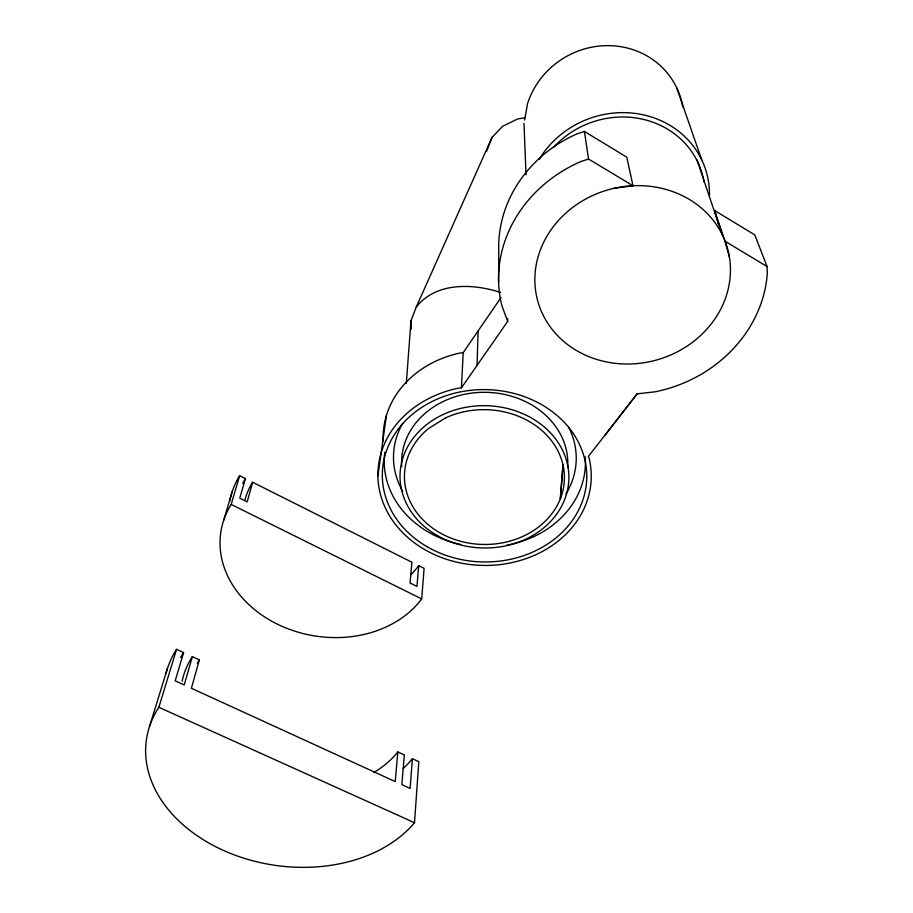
<?xml version="1.0" encoding="UTF-8"?>
<svg xmlns="http://www.w3.org/2000/svg" width="913" height="913" viewBox="0 0 913 913"><rect width="100%" height="100%" fill="white"/><g stroke="black" fill="none" stroke-linecap="round" stroke-linejoin="round"><path stroke-width="1.37" d="M498.601 282.414L498.76 250.493A129.281 117.583 -17.2 0 1 577.039 133.869L584.388 131.426L626.775 157.173L633.017 185.807L614.266 188.238M477.02 365.44L478.127 330.894M718.52 224.712L714.594 210.504L754.789 234.915L767.068 266.539L767.308 273.592A135.466 121.783 -15.5 0 1 654.872 391.848L637.137 393.845L588.337 456.5L589.25 458.771A106.684 89.942 1.2 0 1 506.955 563.583A106.684 89.942 1.2 0 1 380.664 495.211A106.684 89.942 1.2 0 1 458.703 388.093L461.43 387.854L463.199 352.658L501.1 297.398M412.379 758.703L410.12 788.41L401.846 784.621L404.322 754.96L397.851 751.958L395.203 781.585L191.388 688.265L199.376 659.894L192.369 656.641L184.198 684.967L175.182 680.847L183.604 652.578L176.563 649.314L158.851 707.278A144.996 105.668 8.4 0 0 223.286 850.345A144.996 105.668 8.4 0 0 414.502 822.716L418.816 761.682L412.379 758.703A129.988 97.634 8.6 0 1 403.192 768.495M406.319 383.346L410.976 320.771L416.237 307.088L492.016 137.384L502.629 126.291L517.717 118.941L525.009 117.743M562.933 464.888L560.342 498.749L562.876 467.661M418.702 565.661L416.944 586.431L410.028 582.996L411.934 562.26L252.639 482.235L247.183 501.876L239.799 498.201L245.426 478.606L239.64 475.707L231.183 504.433A108.773 88.002 9.4 0 0 276.913 623.921A108.773 88.002 9.4 0 0 421.692 598.939L424.111 568.365L418.702 565.661A99.038 81.211 9.6 0 1 410.645 574.928M377.902 475.776L386.404 415.506M523.982 123.426L526.036 174.885M524.598 120.014L527.6 103.454A81.017 76.475 -28.9 0 1 609.701 45.65A81.017 76.475 -28.9 0 1 682.821 107.106M223.628 520.467L232.256 491.445M149.47 726.691L167.49 668.27M486.583 151.387L492.016 137.384M461.43 387.854L507.696 321.353L507.674 318.58M604.84 435.467L637.137 393.845M416.237 307.088C435.969 281.923 472.786 283.407 500.472 292.411M633.017 185.807L588.543 159.022L580.816 161.555A135.466 121.783 -15.5 0 0 501.922 305.809L507.696 321.353M463.199 352.658L460.597 352.897A102.176 87.568 1 0 0 383.209 441.059M158.851 707.278L414.502 822.716M231.183 504.433L421.692 598.939M714.594 210.504L725.013 241.215L767.068 266.539M676.716 87.796L701.686 159.775M696.87 159.581L722.377 234.926M725.013 241.215L729.441 257.283A98.456 88.47 -15.3 0 1 596.337 359.323A98.456 88.47 -15.3 0 1 572.177 207.822A98.456 88.47 -15.3 0 1 729.441 257.283M584.388 131.426L588.543 159.022M410.976 320.771L411.261 329.239M553.404 147.472A87.694 80.972 -20.2 0 1 642.935 119.283A87.694 80.972 -20.2 0 1 704.083 182.223M539.241 159.353A92.087 85.023 -20.2 0 1 642.535 114.661A92.087 85.023 -20.2 0 1 709.469 195.302M165.972 673.543A137.646 103.397 8.6 0 1 176.563 649.314M180.637 657.508A129.988 97.634 8.6 0 1 183.604 652.578M397.851 751.958A112.744 84.658 8.6 0 1 373.759 772.489M197.254 663.317A112.744 84.658 8.6 0 1 199.376 659.894M182.155 681.144A120.413 90.421 8.6 0 1 192.369 656.641M585.233 456.842A100.624 85.343 1.2 0 1 506.875 545.164M460.734 544.502A100.624 85.343 1.2 0 1 384.772 452.14M568.582 427.056A91.38 77.651 1.1 0 1 565.912 494.024M402.747 491.331A91.38 77.651 1.1 0 1 402.656 423.347M401.777 466.634A83.106 70.472 1.2 0 1 484.677 392.305A83.106 70.472 1.2 0 1 567.669 467.502M242.698 483.376A99.038 81.211 9.6 0 1 245.426 478.606M229.791 501.123A105.44 86.473 9.6 0 1 239.64 475.707M245.026 499.628A91.038 74.649 9.6 0 1 252.639 482.235M445.327 418.017L428.265 428.722A79.99 67.402 1.2 0 0 456.397 540.028A79.99 67.402 1.2 0 0 564.177 472.42A79.99 67.402 1.2 0 0 445.327 418.017M427.592 547.013A102.233 86.176 1.2 0 0 586.545 482.235A102.233 86.176 1.2 0 0 439.518 398.148A102.233 86.176 1.2 0 0 427.592 547.013M437.875 535.908A84.441 71.157 1.2 0 0 568.731 481.676A84.441 71.157 1.2 0 0 446.754 412.927A84.441 71.157 1.2 0 0 437.875 535.908"/></g></svg>
